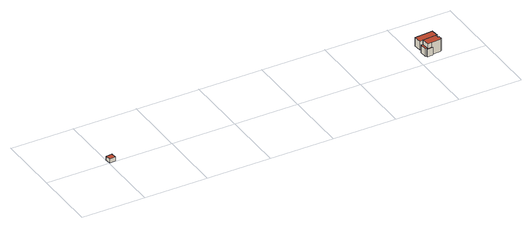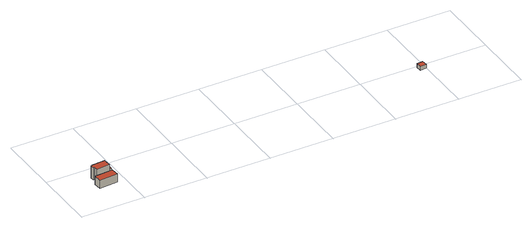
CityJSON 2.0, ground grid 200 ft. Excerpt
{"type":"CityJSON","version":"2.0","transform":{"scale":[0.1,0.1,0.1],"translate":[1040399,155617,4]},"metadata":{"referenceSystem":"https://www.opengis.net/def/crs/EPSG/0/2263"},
"CityObjects":{
"building1":{"type":"Building","attributes":{"name":"Bldg_1511010877","BIN":"4533101"},"geometry":[{"type":"MultiSurface","lod":"2","boundaries":[[[0,1,2,3]],[[4,5,6,7]],[[0,3,7,6]],[[1,0,6,5]],[[2,1,5,4]],[[3,2,4,7]]],"semantics":{"surfaces":[{"type":"RoofSurface","BIN":"4533101"},{"type":"GroundSurface"},{"type":"WallSurface"}],"values":[0,1,2,2,2,2]}}]},
"building2":{"type":"Building","attributes":{"name":"Bldg_1210012908","BIN":"4302775"},"geometry":[{"type":"MultiSurface","lod":"2","boundaries":[[[8,9,10,11,12,13,14,15]],[[16,17,18,19,20,21,22,23,24]],[[25,26,27,28,29,30,31,32,33,34,35,36,37]],[[17,16,37,36]],[[9,8,36,35]],[[10,9,35,34]],[[11,10,34,33]],[[12,11,33,32]],[[13,12,32,31]],[[14,13,31,30]],[[20,19,30,29]],[[21,20,29,28]],[[22,21,28,27]],[[23,22,27,26]],[[24,23,26,25]],[[16,24,25,37]],[[15,18,17,8]],[[14,19,18,15]]],"semantics":{"surfaces":[{"type":"RoofSurface","BIN":"4302775"},{"type":"GroundSurface"},{"type":"WallSurface"}],"values":[0,0,1,2,2,2,2,2,2,2,2,2,2,2,2,2,2,2]}}]},
"building3":{"type":"Building","attributes":{"name":"Bldg_1210000504","BIN":"4311250"},"geometry":[{"type":"MultiSurface","lod":"2","boundaries":[[[38,39,40,41]],[[42,43,44,45]],[[38,41,45,44]],[[39,38,44,43]],[[40,39,43,42]],[[41,40,42,45]]],"semantics":{"surfaces":[{"type":"RoofSurface","BIN":"4311250"},{"type":"GroundSurface"},{"type":"WallSurface"}],"values":[0,1,2,2,2,2]}}]}
},
"vertices":[
[191,198,139],[1,179,139],[19,5,139],[209,25,139],[19,5,9],[1,179,9],[191,198,9],[209,25,9],
[10321,578,258],[10256,573,258],[10274,341,258],[10301,343,258],[10306,290,258],[10477,303,258],[10474,342,258],[10341,332,258],[10743,612,405],[10321,578,405],[10341,332,405],[10474,342,405],[10762,365,405],[10761,383,405],[10805,387,405],[10796,502,405],[10752,498,405],[10752,498,8],[10796,502,8],[10805,387,8],[10761,383,8],[10762,365,8],[10474,342,8],[10477,303,8],[10306,290,8],[10301,343,8],[10274,341,8],[10256,573,8],[10321,578,8],[10743,612,8],
[10851,987,291],[10278,941,291],[10298,695,291],[10871,741,291],[10298,695,16],[10278,941,16],[10851,987,16],[10871,741,16]
]}
